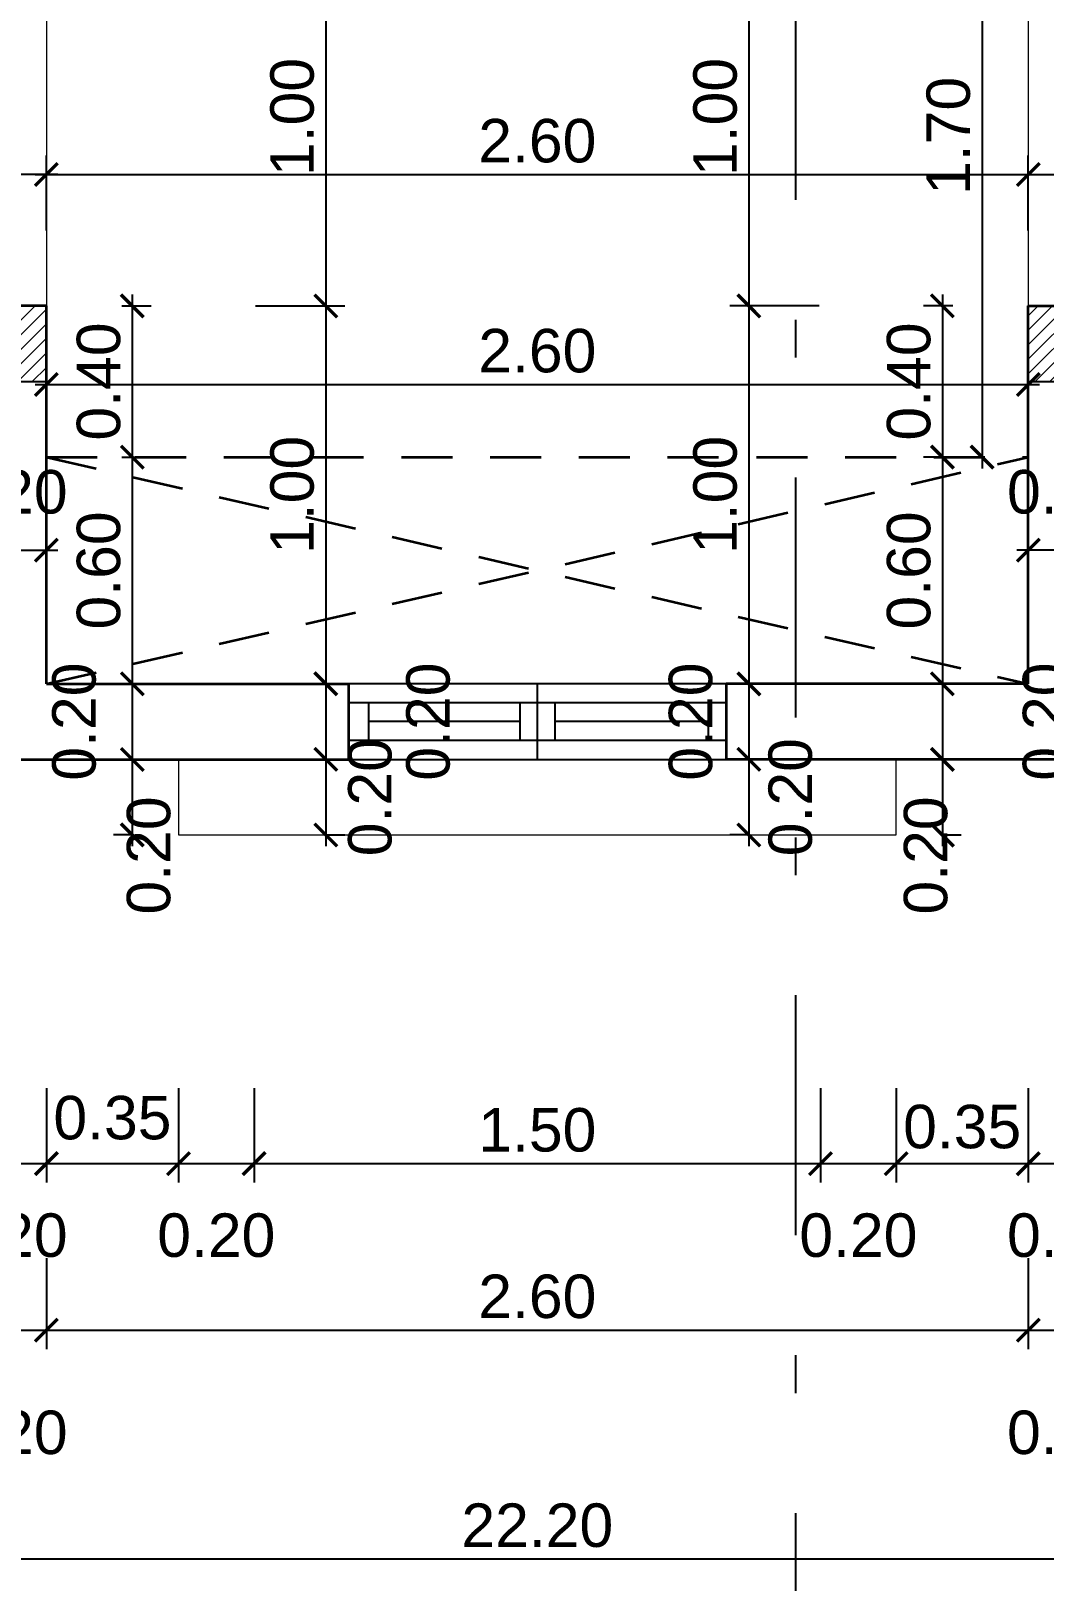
# Model space of a CAD drawing. Header units: feet. Extents: x -417 to 46, y -646 to -218.
# Drawn here: x -70.49 to -67.807, y -498.802 to -494.7 of the extents above; entities that cross this region are included whole.
import ezdxf

# ---------------------------------------------------------------- set-up
doc = ezdxf.new("R2010")
doc.units = ezdxf.units.FT
doc.header["$MEASUREMENT"] = 0
doc.linetypes.add('DASHDOT', pattern=[25.4, 12.7, -6.35, 0, -6.35])
doc.linetypes.add('HIDDEN', pattern=[0.375, 0.25, -0.125])
for name, color, linetype in [('00-PISOS', 30, 'Continuous'), ('columna', 9, 'Continuous'), ('DIM', 10, 'Continuous'), ('GRDUTIY', 5, 'Continuous'), ('MB3', 8, 'Continuous'), ('PERT-VENT', 2, 'Continuous')]:
    doc.layers.add(name, color=color, linetype=linetype)
for name, color, linetype, lineweight in [('A-WALL', 4, 'Continuous', 25), ('DIM-COTAS', 1, 'Continuous', 5), ('P-SANR-FIXT', 2, 'Continuous', 9), ('Piso', 8, 'Continuous', 9)]:
    doc.layers.add(name, color=color, linetype=linetype, lineweight=lineweight)
doc.styles.get("Standard").update_dxf_attribs({"font": 'arial.ttf', "height": 0.115})
doc.dimstyles.new('KEILY', dxfattribs={"dimtxt": 0.115, "dimasz": 0.06, "dimexe": 0.05, "dimexo": 0.2, "dimgap": 0.03, "dimtad": 1, "dimzin": 1, "dimdsep": 46, "dimtxsty": 'Standard', "dimblk": 'ARCHTICK', "dimcen": 2.5, "dimdle": 0.03, "dimclrd": 256, "dimclre": 256, "dimclrt": 7, "dimadec": 0, "dimazin": 0, "dimtfac": 1, "dimtmove": 2, "dimatfit": 3, "dimfxl": 0.2, "dimfxlon": 1, "dimtolj": 1, "dimtzin": 1, "dimarcsym": 0})

# ---------------------------------------------------------------- blocks, each defined once
blk = doc.blocks.new('A$C74E0362C')
at = {"layer": 'PERT-VENT', "extrusion": (-2.36783e-12, 8.94772e-16, -1)}
for p, q in [((1, 0.2), (0, 0.2)), ((0.5, 0.2), (0.5, 0)), ((1, 0.15), (0, 0.15)), ((0.0538, 0.05), (0.0538, 0.15)), ((0.4533, 0.15), (0.4533, 0.05)), ((0.5467, 0.15), (0.5467, 0.05)), ((0.9533, 0.05), (0.9533, 0.15)), ((0.4533, 0.1), (0.0538, 0.1)), ((0.9533, 0.1), (0.5467, 0.1)), ((1, 0.05), (0, 0.05)), ((0, 0), (1, 0))]:
    blk.add_line(p, q, dxfattribs=at)
blk = doc.blocks.new('_ArchTick')
at = {"layer": 'DIM-COTAS', "color": 0, "const_width": 0.15}
blk.add_lwpolyline([(-0.5, -0.5), (0.5, 0.5)], dxfattribs=at)
blk = doc.blocks.new('*D2026')
at = {"layer": 'Defpoints', "color": 0, "transparency": 16777216}
for p in [(-70.6491, -496.6275), (-70.4491, -496.6275), (-70.4491, -497.6972)]:
    blk.add_point(p, dxfattribs=at)
at = {"layer": 'DIM', "lineweight": -2, "transparency": 16777216}
for p, q in [((-70.6491, -497.4972), (-70.6491, -497.7472)), ((-70.4491, -497.4972), (-70.4491, -497.7472)), ((-70.6791, -497.6972), (-70.4191, -497.6972))]:
    blk.add_line(p, q, dxfattribs=at)
at = {"layer": 'DIM', "lineweight": -2, "transparency": 16777216, "xscale": 0.06, "yscale": 0.06, "zscale": 0.06, "rotation": 180}
blk.add_blockref('_ArchTick', (-70.6491, -497.6972), dxfattribs=at)
at = {"layer": 'DIM', "lineweight": -2, "transparency": 16777216, "xscale": 0.06, "yscale": 0.06, "zscale": 0.06}
blk.add_blockref('_ArchTick', (-70.4491, -497.6972), dxfattribs=at)
at = {"layer": 'DIM', "color": 7, "transparency": 16777216, "insert": (-70.5491, -497.8872), "char_height": 0.115, "attachment_point": 5}
blk.add_mtext('\\A1;0.20', dxfattribs=at)
blk = doc.blocks.new('*D2027')
at = {"layer": 'Defpoints', "color": 0, "transparency": 16777216}
for p in [(-70.4491, -496.6275), (-70.0991, -496.8275), (-70.0991, -497.6972)]:
    blk.add_point(p, dxfattribs=at)
at = {"layer": 'DIM', "lineweight": -2, "transparency": 16777216}
for p, q in [((-70.4491, -497.4972), (-70.4491, -497.7472)), ((-70.0991, -497.4972), (-70.0991, -497.7472)), ((-70.4791, -497.6972), (-70.0691, -497.6972))]:
    blk.add_line(p, q, dxfattribs=at)
at = {"layer": 'DIM', "lineweight": -2, "transparency": 16777216, "xscale": 0.06, "yscale": 0.06, "zscale": 0.06, "rotation": 180}
blk.add_blockref('_ArchTick', (-70.4491, -497.6972), dxfattribs=at)
at = {"layer": 'DIM', "lineweight": -2, "transparency": 16777216, "xscale": 0.06, "yscale": 0.06, "zscale": 0.06}
blk.add_blockref('_ArchTick', (-70.0991, -497.6972), dxfattribs=at)
at = {"layer": 'DIM', "color": 7, "transparency": 16777216, "insert": (-70.2741, -497.5762), "char_height": 0.115, "attachment_point": 5}
blk.add_mtext('\\A1;0.35', dxfattribs=at)
blk = doc.blocks.new('*D2028')
at = {"layer": 'Defpoints', "color": 0, "transparency": 16777216}
for p in [(-70.0991, -496.8275), (-69.8991, -496.8275), (-69.8991, -497.6972)]:
    blk.add_point(p, dxfattribs=at)
at = {"layer": 'DIM', "lineweight": -2, "transparency": 16777216}
for p, q in [((-70.0991, -497.4972), (-70.0991, -497.7472)), ((-69.8991, -497.4972), (-69.8991, -497.7472)), ((-70.1291, -497.6972), (-69.8691, -497.6972))]:
    blk.add_line(p, q, dxfattribs=at)
at = {"layer": 'DIM', "lineweight": -2, "transparency": 16777216, "xscale": 0.06, "yscale": 0.06, "zscale": 0.06, "rotation": 180}
blk.add_blockref('_ArchTick', (-70.0991, -497.6972), dxfattribs=at)
at = {"layer": 'DIM', "lineweight": -2, "transparency": 16777216, "xscale": 0.06, "yscale": 0.06, "zscale": 0.06}
blk.add_blockref('_ArchTick', (-69.8991, -497.6972), dxfattribs=at)
at = {"layer": 'DIM', "color": 7, "transparency": 16777216, "insert": (-69.9991, -497.8872), "char_height": 0.115, "attachment_point": 5}
blk.add_mtext('\\A1;0.20', dxfattribs=at)
blk = doc.blocks.new('*D2029')
at = {"layer": 'Defpoints', "color": 0, "transparency": 16777216}
for p in [(-69.8991, -496.8275), (-68.3991, -496.8275), (-68.3991, -497.6972)]:
    blk.add_point(p, dxfattribs=at)
at = {"layer": 'DIM', "lineweight": -2, "transparency": 16777216}
for p, q in [((-69.8991, -497.4972), (-69.8991, -497.7472)), ((-68.3991, -497.4972), (-68.3991, -497.7472)), ((-69.9291, -497.6972), (-68.3691, -497.6972))]:
    blk.add_line(p, q, dxfattribs=at)
at = {"layer": 'DIM', "lineweight": -2, "transparency": 16777216, "xscale": 0.06, "yscale": 0.06, "zscale": 0.06, "rotation": 180}
blk.add_blockref('_ArchTick', (-69.8991, -497.6972), dxfattribs=at)
at = {"layer": 'DIM', "lineweight": -2, "transparency": 16777216, "xscale": 0.06, "yscale": 0.06, "zscale": 0.06}
blk.add_blockref('_ArchTick', (-68.3991, -497.6972), dxfattribs=at)
at = {"layer": 'DIM', "color": 7, "transparency": 16777216, "insert": (-69.1491, -497.6085), "char_height": 0.115, "attachment_point": 5}
blk.add_mtext('\\A1;1.50', dxfattribs=at)
blk = doc.blocks.new('*D2030')
at = {"layer": 'Defpoints', "color": 0, "transparency": 16777216}
for p in [(-68.3991, -496.8275), (-68.1991, -496.8275), (-68.1991, -497.6972)]:
    blk.add_point(p, dxfattribs=at)
at = {"layer": 'DIM', "lineweight": -2, "transparency": 16777216}
for p, q in [((-68.3991, -497.4972), (-68.3991, -497.7472)), ((-68.1991, -497.4972), (-68.1991, -497.7472)), ((-68.4291, -497.6972), (-68.1691, -497.6972))]:
    blk.add_line(p, q, dxfattribs=at)
at = {"layer": 'DIM', "lineweight": -2, "transparency": 16777216, "xscale": 0.06, "yscale": 0.06, "zscale": 0.06, "rotation": 180}
blk.add_blockref('_ArchTick', (-68.3991, -497.6972), dxfattribs=at)
at = {"layer": 'DIM', "lineweight": -2, "transparency": 16777216, "xscale": 0.06, "yscale": 0.06, "zscale": 0.06}
blk.add_blockref('_ArchTick', (-68.1991, -497.6972), dxfattribs=at)
at = {"layer": 'DIM', "color": 7, "transparency": 16777216, "insert": (-68.2991, -497.8872), "char_height": 0.115, "attachment_point": 5}
blk.add_mtext('\\A1;0.20', dxfattribs=at)
blk = doc.blocks.new('*D2031')
at = {"layer": 'Defpoints', "color": 0, "transparency": 16777216}
for p in [(-67.8491, -496.6275), (-68.1991, -496.8275), (-67.8491, -497.6972)]:
    blk.add_point(p, dxfattribs=at)
at = {"layer": 'DIM', "lineweight": -2, "transparency": 16777216}
for p, q in [((-68.1991, -497.4972), (-68.1991, -497.7472)), ((-67.8491, -497.4972), (-67.8491, -497.7472)), ((-68.2291, -497.6972), (-67.8191, -497.6972))]:
    blk.add_line(p, q, dxfattribs=at)
at = {"layer": 'DIM', "lineweight": -2, "transparency": 16777216, "xscale": 0.06, "yscale": 0.06, "zscale": 0.06, "rotation": 180}
blk.add_blockref('_ArchTick', (-68.1991, -497.6972), dxfattribs=at)
at = {"layer": 'DIM', "lineweight": -2, "transparency": 16777216, "xscale": 0.06, "yscale": 0.06, "zscale": 0.06}
blk.add_blockref('_ArchTick', (-67.8491, -497.6972), dxfattribs=at)
at = {"layer": 'DIM', "color": 7, "transparency": 16777216, "insert": (-68.0241, -497.5998), "char_height": 0.115, "attachment_point": 5}
blk.add_mtext('\\A1;0.35', dxfattribs=at)
blk = doc.blocks.new('*D2039')
at = {"layer": 'Defpoints', "color": 0, "transparency": 16777216}
for p in [(-67.8491, -496.6275), (-67.6491, -496.6275), (-67.6491, -497.6972)]:
    blk.add_point(p, dxfattribs=at)
at = {"layer": 'DIM', "lineweight": -2, "transparency": 16777216}
for p, q in [((-67.8491, -497.4972), (-67.8491, -497.7472)), ((-67.6491, -497.4972), (-67.6491, -497.7472)), ((-67.8791, -497.6972), (-67.6191, -497.6972))]:
    blk.add_line(p, q, dxfattribs=at)
at = {"layer": 'DIM', "lineweight": -2, "transparency": 16777216, "xscale": 0.06, "yscale": 0.06, "zscale": 0.06, "rotation": 180}
blk.add_blockref('_ArchTick', (-67.8491, -497.6972), dxfattribs=at)
at = {"layer": 'DIM', "lineweight": -2, "transparency": 16777216, "xscale": 0.06, "yscale": 0.06, "zscale": 0.06}
blk.add_blockref('_ArchTick', (-67.6491, -497.6972), dxfattribs=at)
at = {"layer": 'DIM', "color": 7, "transparency": 16777216, "insert": (-67.7491, -497.8872), "char_height": 0.115, "attachment_point": 5}
blk.add_mtext('\\A1;0.20', dxfattribs=at)
blk = doc.blocks.new('*D1776')
at = {"layer": 'Defpoints', "color": 0, "transparency": 16777216}
for p in [(-70.6491, -497.7472), (-70.4491, -497.7472), (-70.4491, -498.1379)]:
    blk.add_point(p, dxfattribs=at)
at = {"layer": 'DIM', "lineweight": -2, "transparency": 16777216}
for p, q in [((-70.6491, -497.9472), (-70.6491, -498.1879)), ((-70.4491, -497.9472), (-70.4491, -498.1879)), ((-70.6791, -498.1379), (-70.4191, -498.1379))]:
    blk.add_line(p, q, dxfattribs=at)
at = {"layer": 'DIM', "lineweight": -2, "transparency": 16777216, "xscale": 0.06, "yscale": 0.06, "zscale": 0.06, "rotation": 180}
blk.add_blockref('_ArchTick', (-70.6491, -498.1379), dxfattribs=at)
at = {"layer": 'DIM', "lineweight": -2, "transparency": 16777216, "xscale": 0.06, "yscale": 0.06, "zscale": 0.06}
blk.add_blockref('_ArchTick', (-70.4491, -498.1379), dxfattribs=at)
at = {"layer": 'DIM', "color": 7, "transparency": 16777216, "insert": (-70.5491, -498.409), "char_height": 0.115, "attachment_point": 5}
blk.add_mtext('\\A1;0.20', dxfattribs=at)
blk = doc.blocks.new('*D1777')
at = {"layer": 'Defpoints', "color": 0, "transparency": 16777216}
for p in [(-70.4491, -497.7472), (-67.8491, -497.7472), (-67.8491, -498.1379)]:
    blk.add_point(p, dxfattribs=at)
at = {"layer": 'DIM', "lineweight": -2, "transparency": 16777216}
for p, q in [((-70.4491, -497.9472), (-70.4491, -498.1879)), ((-67.8491, -497.9472), (-67.8491, -498.1879)), ((-70.4791, -498.1379), (-67.8191, -498.1379))]:
    blk.add_line(p, q, dxfattribs=at)
at = {"layer": 'DIM', "lineweight": -2, "transparency": 16777216, "xscale": 0.06, "yscale": 0.06, "zscale": 0.06, "rotation": 180}
blk.add_blockref('_ArchTick', (-70.4491, -498.1379), dxfattribs=at)
at = {"layer": 'DIM', "lineweight": -2, "transparency": 16777216, "xscale": 0.06, "yscale": 0.06, "zscale": 0.06}
blk.add_blockref('_ArchTick', (-67.8491, -498.1379), dxfattribs=at)
at = {"layer": 'DIM', "color": 7, "transparency": 16777216, "insert": (-69.1491, -498.0491), "char_height": 0.115, "attachment_point": 5}
blk.add_mtext('\\A1;2.60', dxfattribs=at)
blk = doc.blocks.new('*D1778')
at = {"layer": 'Defpoints', "color": 0, "transparency": 16777216}
for p in [(-67.8491, -497.7472), (-67.6491, -497.7472), (-67.6491, -498.1379)]:
    blk.add_point(p, dxfattribs=at)
at = {"layer": 'DIM', "lineweight": -2, "transparency": 16777216}
for p, q in [((-67.8491, -497.9472), (-67.8491, -498.1879)), ((-67.6491, -497.9472), (-67.6491, -498.1879)), ((-67.8791, -498.1379), (-67.6191, -498.1379))]:
    blk.add_line(p, q, dxfattribs=at)
at = {"layer": 'DIM', "lineweight": -2, "transparency": 16777216, "xscale": 0.06, "yscale": 0.06, "zscale": 0.06, "rotation": 180}
blk.add_blockref('_ArchTick', (-67.8491, -498.1379), dxfattribs=at)
at = {"layer": 'DIM', "lineweight": -2, "transparency": 16777216, "xscale": 0.06, "yscale": 0.06, "zscale": 0.06}
blk.add_blockref('_ArchTick', (-67.6491, -498.1379), dxfattribs=at)
at = {"layer": 'DIM', "color": 7, "transparency": 16777216, "insert": (-67.7491, -498.409), "char_height": 0.115, "attachment_point": 5}
blk.add_mtext('\\A1;0.20', dxfattribs=at)
blk = doc.blocks.new('*D1784')
at = {"layer": 'Defpoints', "color": 0, "transparency": 16777216}
for p in [(-80.2491, -497.7472), (-58.0491, -497.7472), (-80.2491, -498.7434)]:
    blk.add_point(p, dxfattribs=at)
at = {"layer": 'DIM', "lineweight": -2, "transparency": 16777216}
for p, q in [((-80.2491, -498.5434), (-80.2491, -498.7934)), ((-58.0491, -498.5434), (-58.0491, -498.7934)), ((-58.0191, -498.7434), (-80.2791, -498.7434))]:
    blk.add_line(p, q, dxfattribs=at)
at = {"layer": 'DIM', "lineweight": -2, "transparency": 16777216, "xscale": 0.06, "yscale": 0.06, "zscale": 0.06, "rotation": 180}
blk.add_blockref('_ArchTick', (-80.2491, -498.7434), dxfattribs=at)
at = {"layer": 'DIM', "lineweight": -2, "transparency": 16777216, "xscale": 0.06, "yscale": 0.06, "zscale": 0.06}
blk.add_blockref('_ArchTick', (-58.0491, -498.7434), dxfattribs=at)
at = {"layer": 'DIM', "color": 7, "transparency": 16777216, "insert": (-69.1491, -498.6547), "char_height": 0.115, "attachment_point": 5}
blk.add_mtext('\\A1;22.20', dxfattribs=at)
blk = doc.blocks.new('*D1860')
at = {"layer": 'Defpoints', "color": 0, "transparency": 16777216}
for p in [(-70.0951, -494.4275), (-70.0951, -495.4275), (-69.7091, -495.4275)]:
    blk.add_point(p, dxfattribs=at)
at = {"layer": 'DIM', "lineweight": -2, "transparency": 16777216}
for p, q in [((-69.7091, -494.3975), (-69.7091, -495.4575)), ((-69.8951, -494.4275), (-69.6591, -494.4275)), ((-69.8951, -495.4275), (-69.6591, -495.4275))]:
    blk.add_line(p, q, dxfattribs=at)
at = {"layer": 'DIM', "lineweight": -2, "transparency": 16777216, "xscale": 0.06, "yscale": 0.06, "zscale": 0.06}
for p, rotation in [((-69.7091, -494.4275), 90), ((-69.7091, -495.4275), 270)]:
    blk.add_blockref('_ArchTick', p, dxfattribs=dict(at, rotation=rotation))
at = {"layer": 'DIM', "color": 7, "transparency": 16777216, "insert": (-69.7978, -494.9275), "char_height": 0.115, "attachment_point": 5, "rotation": 90}
blk.add_mtext('\\A1;1.00', dxfattribs=at)
blk = doc.blocks.new('*D1861')
at = {"layer": 'Defpoints', "color": 0, "transparency": 16777216}
for p in [(-70.0951, -495.4275), (-69.7451, -496.4275), (-69.7091, -496.4275)]:
    blk.add_point(p, dxfattribs=at)
at = {"layer": 'DIM', "lineweight": -2, "transparency": 16777216}
for p, q in [((-69.8951, -495.4275), (-69.6591, -495.4275)), ((-69.7091, -495.3975), (-69.7091, -496.4575)), ((-69.7091, -496.4275), (-69.6591, -496.4275))]:
    blk.add_line(p, q, dxfattribs=at)
at = {"layer": 'DIM', "lineweight": -2, "transparency": 16777216, "xscale": 0.06, "yscale": 0.06, "zscale": 0.06}
for p, rotation in [((-69.7091, -495.4275), 90), ((-69.7091, -496.4275), 270)]:
    blk.add_blockref('_ArchTick', p, dxfattribs=dict(at, rotation=rotation))
at = {"layer": 'DIM', "color": 7, "transparency": 16777216, "insert": (-69.7978, -495.9275), "char_height": 0.115, "attachment_point": 5, "rotation": 90}
blk.add_mtext('\\A1;1.00', dxfattribs=at)
blk = doc.blocks.new('*D2068')
at = {"layer": 'Defpoints', "color": 0, "transparency": 16777216}
for p in [(-69.7451, -496.4275), (-69.8991, -496.6275), (-69.7091, -496.6275)]:
    blk.add_point(p, dxfattribs=at)
at = {"layer": 'DIM', "lineweight": -2, "transparency": 16777216}
for p, q in [((-69.7091, -496.3975), (-69.7091, -496.6575)), ((-69.7091, -496.4275), (-69.6591, -496.4275)), ((-69.7091, -496.6275), (-69.6591, -496.6275))]:
    blk.add_line(p, q, dxfattribs=at)
at = {"layer": 'DIM', "lineweight": -2, "transparency": 16777216, "xscale": 0.06, "yscale": 0.06, "zscale": 0.06}
for p, rotation in [((-69.7091, -496.4275), 90), ((-69.7091, -496.6275), 270)]:
    blk.add_blockref('_ArchTick', p, dxfattribs=dict(at, rotation=rotation))
at = {"layer": 'DIM', "color": 7, "transparency": 16777216, "insert": (-69.438, -496.5275), "char_height": 0.115, "attachment_point": 5, "rotation": 90}
blk.add_mtext('\\A1;0.20', dxfattribs=at)
blk = doc.blocks.new('*D2069')
at = {"layer": 'Defpoints', "color": 0, "transparency": 16777216}
for p in [(-69.8991, -496.6275), (-69.8991, -496.8275), (-69.7091, -496.8275)]:
    blk.add_point(p, dxfattribs=at)
at = {"layer": 'DIM', "lineweight": -2, "transparency": 16777216}
for p, q in [((-69.7091, -496.5975), (-69.7091, -496.8575)), ((-69.7091, -496.6275), (-69.6591, -496.6275)), ((-69.7091, -496.8275), (-69.6591, -496.8275))]:
    blk.add_line(p, q, dxfattribs=at)
at = {"layer": 'DIM', "lineweight": -2, "transparency": 16777216, "xscale": 0.06, "yscale": 0.06, "zscale": 0.06}
for p, rotation in [((-69.7091, -496.6275), 90), ((-69.7091, -496.8275), 270)]:
    blk.add_blockref('_ArchTick', p, dxfattribs=dict(at, rotation=rotation))
at = {"layer": 'DIM', "color": 7, "transparency": 16777216, "insert": (-69.5919, -496.7275), "char_height": 0.115, "attachment_point": 5, "rotation": 90}
blk.add_mtext('\\A1;0.20', dxfattribs=at)
blk = doc.blocks.new('*D2070')
at = {"layer": 'Defpoints', "color": 0, "transparency": 16777216}
for p in [(-70.4491, -495.4275), (-70.4491, -495.8275), (-70.2215, -495.8275)]:
    blk.add_point(p, dxfattribs=at)
at = {"layer": 'DIM', "lineweight": -2, "transparency": 16777216}
for p, q in [((-70.2491, -495.4275), (-70.1715, -495.4275)), ((-70.2215, -495.3975), (-70.2215, -495.8575)), ((-70.2491, -495.8275), (-70.1715, -495.8275))]:
    blk.add_line(p, q, dxfattribs=at)
at = {"layer": 'DIM', "lineweight": -2, "transparency": 16777216, "xscale": 0.06, "yscale": 0.06, "zscale": 0.06}
for p, rotation in [((-70.2215, -495.4275), 90), ((-70.2215, -495.8275), 270)]:
    blk.add_blockref('_ArchTick', p, dxfattribs=dict(at, rotation=rotation))
at = {"layer": 'DIM', "color": 7, "transparency": 16777216, "insert": (-70.3103, -495.6275), "char_height": 0.115, "attachment_point": 5, "rotation": 90}
blk.add_mtext('\\A1;0.40', dxfattribs=at)
blk = doc.blocks.new('*D2071')
at = {"layer": 'Defpoints', "color": 0, "transparency": 16777216}
for p in [(-70.4491, -495.8275), (-70.2215, -496.4275), (-70.0991, -496.4275)]:
    blk.add_point(p, dxfattribs=at)
at = {"layer": 'DIM', "lineweight": -2, "transparency": 16777216}
for p, q in [((-70.2215, -495.7975), (-70.2215, -496.4575)), ((-70.2491, -495.8275), (-70.1715, -495.8275)), ((-70.2215, -496.4275), (-70.2715, -496.4275))]:
    blk.add_line(p, q, dxfattribs=at)
at = {"layer": 'DIM', "lineweight": -2, "transparency": 16777216, "xscale": 0.06, "yscale": 0.06, "zscale": 0.06}
for p, rotation in [((-70.2215, -495.8275), 90), ((-70.2215, -496.4275), 270)]:
    blk.add_blockref('_ArchTick', p, dxfattribs=dict(at, rotation=rotation))
at = {"layer": 'DIM', "color": 7, "transparency": 16777216, "insert": (-70.3103, -496.1275), "char_height": 0.115, "attachment_point": 5, "rotation": 90}
blk.add_mtext('\\A1;0.60', dxfattribs=at)
blk = doc.blocks.new('*D2072')
at = {"layer": 'Defpoints', "color": 0, "transparency": 16777216}
for p in [(-70.0991, -496.4275), (-70.2215, -496.6275), (-70.0991, -496.6275)]:
    blk.add_point(p, dxfattribs=at)
at = {"layer": 'DIM', "lineweight": -2, "transparency": 16777216}
for p, q in [((-70.2215, -496.3975), (-70.2215, -496.6575)), ((-70.2215, -496.4275), (-70.2715, -496.4275)), ((-70.2215, -496.6275), (-70.2715, -496.6275))]:
    blk.add_line(p, q, dxfattribs=at)
at = {"layer": 'DIM', "lineweight": -2, "transparency": 16777216, "xscale": 0.06, "yscale": 0.06, "zscale": 0.06}
for p, rotation in [((-70.2215, -496.4275), 90), ((-70.2215, -496.6275), 270)]:
    blk.add_blockref('_ArchTick', p, dxfattribs=dict(at, rotation=rotation))
at = {"layer": 'DIM', "color": 7, "transparency": 16777216, "insert": (-70.3753, -496.5275), "char_height": 0.115, "attachment_point": 5, "rotation": 90}
blk.add_mtext('\\A1;0.20', dxfattribs=at)
blk = doc.blocks.new('*D2073')
at = {"layer": 'Defpoints', "color": 0, "transparency": 16777216}
for p in [(-70.0991, -496.6275), (-70.2215, -496.8275), (-70.0991, -496.8275)]:
    blk.add_point(p, dxfattribs=at)
at = {"layer": 'DIM', "lineweight": -2, "transparency": 16777216}
for p, q in [((-70.2215, -496.5975), (-70.2215, -496.8575)), ((-70.2215, -496.6275), (-70.2715, -496.6275)), ((-70.2215, -496.8275), (-70.2715, -496.8275))]:
    blk.add_line(p, q, dxfattribs=at)
at = {"layer": 'DIM', "lineweight": -2, "transparency": 16777216, "xscale": 0.06, "yscale": 0.06, "zscale": 0.06}
for p, rotation in [((-70.2215, -496.6275), 90), ((-70.2215, -496.8275), 270)]:
    blk.add_blockref('_ArchTick', p, dxfattribs=dict(at, rotation=rotation))
at = {"layer": 'DIM', "color": 7, "transparency": 16777216, "insert": (-70.1777, -496.8817), "char_height": 0.115, "attachment_point": 5, "rotation": 90}
blk.add_mtext('\\A1;0.20', dxfattribs=at)
blk = doc.blocks.new('*D1903')
at = {"layer": 'Defpoints', "color": 0, "transparency": 16777216}
for p in [(-68.203, -494.4275), (-68.589, -495.4275), (-68.203, -495.4275)]:
    blk.add_point(p, dxfattribs=at)
at = {"layer": 'DIM', "lineweight": -2, "transparency": 16777216}
for p, q in [((-68.589, -494.3975), (-68.589, -495.4575)), ((-68.403, -494.4275), (-68.639, -494.4275)), ((-68.403, -495.4275), (-68.639, -495.4275))]:
    blk.add_line(p, q, dxfattribs=at)
at = {"layer": 'DIM', "lineweight": -2, "transparency": 16777216, "xscale": 0.06, "yscale": 0.06, "zscale": 0.06}
for p, rotation in [((-68.589, -494.4275), 90), ((-68.589, -495.4275), 270)]:
    blk.add_blockref('_ArchTick', p, dxfattribs=dict(at, rotation=rotation))
at = {"layer": 'DIM', "color": 7, "transparency": 16777216, "insert": (-68.6778, -494.9275), "char_height": 0.115, "attachment_point": 5, "rotation": 90}
blk.add_mtext('\\A1;1.00', dxfattribs=at)
blk = doc.blocks.new('*D1904')
at = {"layer": 'Defpoints', "color": 0, "transparency": 16777216}
for p in [(-68.203, -495.4275), (-68.589, -496.4275), (-68.553, -496.4275)]:
    blk.add_point(p, dxfattribs=at)
at = {"layer": 'DIM', "lineweight": -2, "transparency": 16777216}
for p, q in [((-68.403, -495.4275), (-68.639, -495.4275)), ((-68.589, -495.3975), (-68.589, -496.4575)), ((-68.589, -496.4275), (-68.639, -496.4275))]:
    blk.add_line(p, q, dxfattribs=at)
at = {"layer": 'DIM', "lineweight": -2, "transparency": 16777216, "xscale": 0.06, "yscale": 0.06, "zscale": 0.06}
for p, rotation in [((-68.589, -495.4275), 90), ((-68.589, -496.4275), 270)]:
    blk.add_blockref('_ArchTick', p, dxfattribs=dict(at, rotation=rotation))
at = {"layer": 'DIM', "color": 7, "transparency": 16777216, "insert": (-68.6778, -495.9275), "char_height": 0.115, "attachment_point": 5, "rotation": 90}
blk.add_mtext('\\A1;1.00', dxfattribs=at)
blk = doc.blocks.new('*D1905')
at = {"layer": 'Defpoints', "color": 0, "transparency": 16777216}
for p in [(-68.553, -496.4275), (-68.589, -496.6275), (-68.3991, -496.6275)]:
    blk.add_point(p, dxfattribs=at)
at = {"layer": 'DIM', "lineweight": -2, "transparency": 16777216}
for p, q in [((-68.589, -496.3975), (-68.589, -496.6575)), ((-68.589, -496.4275), (-68.639, -496.4275)), ((-68.589, -496.6275), (-68.639, -496.6275))]:
    blk.add_line(p, q, dxfattribs=at)
at = {"layer": 'DIM', "lineweight": -2, "transparency": 16777216, "xscale": 0.06, "yscale": 0.06, "zscale": 0.06}
for p, rotation in [((-68.589, -496.4275), 90), ((-68.589, -496.6275), 270)]:
    blk.add_blockref('_ArchTick', p, dxfattribs=dict(at, rotation=rotation))
at = {"layer": 'DIM', "color": 7, "transparency": 16777216, "insert": (-68.7428, -496.5275), "char_height": 0.115, "attachment_point": 5, "rotation": 90}
blk.add_mtext('\\A1;0.20', dxfattribs=at)
blk = doc.blocks.new('*D1906')
at = {"layer": 'Defpoints', "color": 0, "transparency": 16777216}
for p in [(-68.3991, -496.6275), (-68.589, -496.8275), (-68.3991, -496.8275)]:
    blk.add_point(p, dxfattribs=at)
at = {"layer": 'DIM', "lineweight": -2, "transparency": 16777216}
for p, q in [((-68.589, -496.5975), (-68.589, -496.8575)), ((-68.589, -496.6275), (-68.639, -496.6275)), ((-68.589, -496.8275), (-68.639, -496.8275))]:
    blk.add_line(p, q, dxfattribs=at)
at = {"layer": 'DIM', "lineweight": -2, "transparency": 16777216, "xscale": 0.06, "yscale": 0.06, "zscale": 0.06}
for p, rotation in [((-68.589, -496.6275), 90), ((-68.589, -496.8275), 270)]:
    blk.add_blockref('_ArchTick', p, dxfattribs=dict(at, rotation=rotation))
at = {"layer": 'DIM', "color": 7, "transparency": 16777216, "insert": (-68.4788, -496.7275), "char_height": 0.115, "attachment_point": 5, "rotation": 90}
blk.add_mtext('\\A1;0.20', dxfattribs=at)
blk = doc.blocks.new('*D1907')
at = {"layer": 'Defpoints', "color": 0, "transparency": 16777216}
for p in [(-67.8491, -495.4275), (-68.0766, -495.8275), (-67.8491, -495.8275)]:
    blk.add_point(p, dxfattribs=at)
at = {"layer": 'DIM', "lineweight": -2, "transparency": 16777216}
for p, q in [((-68.0491, -495.4275), (-68.1266, -495.4275)), ((-68.0766, -495.3975), (-68.0766, -495.8575)), ((-68.0491, -495.8275), (-68.1266, -495.8275))]:
    blk.add_line(p, q, dxfattribs=at)
at = {"layer": 'DIM', "lineweight": -2, "transparency": 16777216, "xscale": 0.06, "yscale": 0.06, "zscale": 0.06}
for p, rotation in [((-68.0766, -495.4275), 90), ((-68.0766, -495.8275), 270)]:
    blk.add_blockref('_ArchTick', p, dxfattribs=dict(at, rotation=rotation))
at = {"layer": 'DIM', "color": 7, "transparency": 16777216, "insert": (-68.1653, -495.6275), "char_height": 0.115, "attachment_point": 5, "rotation": 90}
blk.add_mtext('\\A1;0.40', dxfattribs=at)
blk = doc.blocks.new('*D1908')
at = {"layer": 'Defpoints', "color": 0, "transparency": 16777216}
for p in [(-67.8491, -495.8275), (-68.1991, -496.4275), (-68.0766, -496.4275)]:
    blk.add_point(p, dxfattribs=at)
at = {"layer": 'DIM', "lineweight": -2, "transparency": 16777216}
for p, q in [((-68.0766, -495.7975), (-68.0766, -496.4575)), ((-68.0491, -495.8275), (-68.1266, -495.8275)), ((-68.0766, -496.4275), (-68.0266, -496.4275))]:
    blk.add_line(p, q, dxfattribs=at)
at = {"layer": 'DIM', "lineweight": -2, "transparency": 16777216, "xscale": 0.06, "yscale": 0.06, "zscale": 0.06}
for p, rotation in [((-68.0766, -495.8275), 90), ((-68.0766, -496.4275), 270)]:
    blk.add_blockref('_ArchTick', p, dxfattribs=dict(at, rotation=rotation))
at = {"layer": 'DIM', "color": 7, "transparency": 16777216, "insert": (-68.1653, -496.1275), "char_height": 0.115, "attachment_point": 5, "rotation": 90}
blk.add_mtext('\\A1;0.60', dxfattribs=at)
blk = doc.blocks.new('*D1909')
at = {"layer": 'Defpoints', "color": 0, "transparency": 16777216}
for p in [(-68.1991, -496.4275), (-68.1991, -496.6275), (-68.0766, -496.6275)]:
    blk.add_point(p, dxfattribs=at)
at = {"layer": 'DIM', "lineweight": -2, "transparency": 16777216}
for p, q in [((-68.0766, -496.3975), (-68.0766, -496.6575)), ((-68.0766, -496.4275), (-68.0266, -496.4275)), ((-68.0766, -496.6275), (-68.0266, -496.6275))]:
    blk.add_line(p, q, dxfattribs=at)
at = {"layer": 'DIM', "lineweight": -2, "transparency": 16777216, "xscale": 0.06, "yscale": 0.06, "zscale": 0.06}
for p, rotation in [((-68.0766, -496.4275), 90), ((-68.0766, -496.6275), 270)]:
    blk.add_blockref('_ArchTick', p, dxfattribs=dict(at, rotation=rotation))
at = {"layer": 'DIM', "color": 7, "transparency": 16777216, "insert": (-67.8055, -496.5275), "char_height": 0.115, "attachment_point": 5, "rotation": 90}
blk.add_mtext('\\A1;0.20', dxfattribs=at)
blk = doc.blocks.new('*D1910')
at = {"layer": 'Defpoints', "color": 0, "transparency": 16777216}
for p in [(-68.1991, -496.6275), (-68.1991, -496.8275), (-68.0766, -496.8275)]:
    blk.add_point(p, dxfattribs=at)
at = {"layer": 'DIM', "lineweight": -2, "transparency": 16777216}
for p, q in [((-68.0766, -496.5975), (-68.0766, -496.8575)), ((-68.0766, -496.6275), (-68.0266, -496.6275)), ((-68.0766, -496.8275), (-68.0266, -496.8275))]:
    blk.add_line(p, q, dxfattribs=at)
at = {"layer": 'DIM', "lineweight": -2, "transparency": 16777216, "xscale": 0.06, "yscale": 0.06, "zscale": 0.06}
for p, rotation in [((-68.0766, -496.6275), 90), ((-68.0766, -496.8275), 270)]:
    blk.add_blockref('_ArchTick', p, dxfattribs=dict(at, rotation=rotation))
at = {"layer": 'DIM', "color": 7, "transparency": 16777216, "insert": (-68.1204, -496.8817), "char_height": 0.115, "attachment_point": 5, "rotation": 90}
blk.add_mtext('\\A1;0.20', dxfattribs=at)
blk = doc.blocks.new('*D2104')
at = {"layer": 'Defpoints', "color": 0, "transparency": 16777216}
for p in [(-70.4491, -495.0797), (-71.2491, -495.4275), (-70.4491, -495.4275)]:
    blk.add_point(p, dxfattribs=at)
at = {"layer": 'DIM', "lineweight": -2, "transparency": 16777216}
for p, q in [((-71.2491, -495.2275), (-71.2491, -495.0297)), ((-70.4491, -495.2275), (-70.4491, -495.0297)), ((-71.2791, -495.0797), (-70.8739, -495.0797)), ((-70.4191, -495.0797), (-70.5156, -495.0797))]:
    blk.add_line(p, q, dxfattribs=at)
at = {"layer": 'DIM', "lineweight": -2, "transparency": 16777216, "xscale": 0.06, "yscale": 0.06, "zscale": 0.06, "rotation": 180}
blk.add_blockref('_ArchTick', (-71.2491, -495.0797), dxfattribs=at)
at = {"layer": 'DIM', "lineweight": -2, "transparency": 16777216, "xscale": 0.06, "yscale": 0.06, "zscale": 0.06}
blk.add_blockref('_ArchTick', (-70.4491, -495.0797), dxfattribs=at)
at = {"layer": 'DIM', "color": 7, "transparency": 16777216, "insert": (-70.6947, -495.0797), "char_height": 0.115, "attachment_point": 5}
blk.add_mtext('\\A1;0.80', dxfattribs=at)
blk = doc.blocks.new('*D2105')
at = {"layer": 'Defpoints', "color": 0, "transparency": 16777216}
for p in [(-67.8491, -495.0797), (-70.4491, -495.4275), (-67.8491, -495.4275)]:
    blk.add_point(p, dxfattribs=at)
at = {"layer": 'DIM', "lineweight": -2, "transparency": 16777216}
for p, q in [((-70.4491, -495.2275), (-70.4491, -495.0297)), ((-67.8491, -495.2275), (-67.8491, -495.0297)), ((-70.4791, -495.0797), (-67.8191, -495.0797))]:
    blk.add_line(p, q, dxfattribs=at)
at = {"layer": 'DIM', "lineweight": -2, "transparency": 16777216, "xscale": 0.06, "yscale": 0.06, "zscale": 0.06, "rotation": 180}
blk.add_blockref('_ArchTick', (-70.4491, -495.0797), dxfattribs=at)
at = {"layer": 'DIM', "lineweight": -2, "transparency": 16777216, "xscale": 0.06, "yscale": 0.06, "zscale": 0.06}
blk.add_blockref('_ArchTick', (-67.8491, -495.0797), dxfattribs=at)
at = {"layer": 'DIM', "color": 7, "transparency": 16777216, "insert": (-69.1491, -494.991), "char_height": 0.115, "attachment_point": 5}
blk.add_mtext('\\A1;2.60', dxfattribs=at)
blk = doc.blocks.new('*D2106')
at = {"layer": 'Defpoints', "color": 0, "transparency": 16777216}
for p in [(-67.0491, -495.0797), (-67.8491, -495.4275), (-67.0491, -495.4275)]:
    blk.add_point(p, dxfattribs=at)
at = {"layer": 'DIM', "lineweight": -2, "transparency": 16777216}
for p, q in [((-67.8491, -495.2275), (-67.8491, -495.0297)), ((-67.0491, -495.2275), (-67.0491, -495.0297)), ((-67.8791, -495.0797), (-67.495, -495.0797)), ((-67.0191, -495.0797), (-67.1366, -495.0797))]:
    blk.add_line(p, q, dxfattribs=at)
at = {"layer": 'DIM', "lineweight": -2, "transparency": 16777216, "xscale": 0.06, "yscale": 0.06, "zscale": 0.06, "rotation": 180}
blk.add_blockref('_ArchTick', (-67.8491, -495.0797), dxfattribs=at)
at = {"layer": 'DIM', "lineweight": -2, "transparency": 16777216, "xscale": 0.06, "yscale": 0.06, "zscale": 0.06}
blk.add_blockref('_ArchTick', (-67.0491, -495.0797), dxfattribs=at)
at = {"layer": 'DIM', "color": 7, "transparency": 16777216, "insert": (-67.3158, -495.0797), "char_height": 0.115, "attachment_point": 5}
blk.add_mtext('\\A1;0.80', dxfattribs=at)
blk = doc.blocks.new('*D1991')
at = {"layer": 'Defpoints', "color": 0, "transparency": 16777216}
for p in [(-70.4491, -496.0738), (-70.4491, -496.2411), (-70.6491, -496.2775)]:
    blk.add_point(p, dxfattribs=at)
at = {"layer": 'DIM', "lineweight": -2, "transparency": 16777216}
for p, q in [((-70.6491, -496.0775), (-70.6491, -496.0238)), ((-70.4491, -496.0738), (-70.4491, -496.0238)), ((-70.6791, -496.0738), (-70.4191, -496.0738))]:
    blk.add_line(p, q, dxfattribs=at)
at = {"layer": 'DIM', "lineweight": -2, "transparency": 16777216, "xscale": 0.06, "yscale": 0.06, "zscale": 0.06, "rotation": 180}
blk.add_blockref('_ArchTick', (-70.6491, -496.0738), dxfattribs=at)
at = {"layer": 'DIM', "lineweight": -2, "transparency": 16777216, "xscale": 0.06, "yscale": 0.06, "zscale": 0.06}
blk.add_blockref('_ArchTick', (-70.4491, -496.0738), dxfattribs=at)
at = {"layer": 'DIM', "color": 7, "transparency": 16777216, "insert": (-70.5491, -495.9201), "char_height": 0.115, "attachment_point": 5}
blk.add_mtext('\\A1;0.20', dxfattribs=at)
blk = doc.blocks.new('*D1769')
at = {"layer": 'Defpoints', "color": 0, "transparency": 16777216}
for p in [(-67.8491, -496.0738), (-67.8491, -496.2411), (-67.6491, -496.2775)]:
    blk.add_point(p, dxfattribs=at)
at = {"layer": 'DIM', "lineweight": -2, "transparency": 16777216}
for p, q in [((-67.8491, -496.0738), (-67.8491, -496.0238)), ((-67.6491, -496.0775), (-67.6491, -496.0238)), ((-67.6191, -496.0738), (-67.8791, -496.0738))]:
    blk.add_line(p, q, dxfattribs=at)
at = {"layer": 'DIM', "lineweight": -2, "transparency": 16777216, "xscale": 0.06, "yscale": 0.06, "zscale": 0.06, "rotation": 180}
blk.add_blockref('_ArchTick', (-67.8491, -496.0738), dxfattribs=at)
at = {"layer": 'DIM', "lineweight": -2, "transparency": 16777216, "xscale": 0.06, "yscale": 0.06, "zscale": 0.06}
blk.add_blockref('_ArchTick', (-67.6491, -496.0738), dxfattribs=at)
at = {"layer": 'DIM', "color": 7, "transparency": 16777216, "insert": (-67.7491, -495.9201), "char_height": 0.115, "attachment_point": 5}
blk.add_mtext('\\A1;0.20', dxfattribs=at)
blk = doc.blocks.new('A$C012446DC')
at = {"layer": 'Piso'}
h = blk.add_hatch(dxfattribs=at)
h.set_pattern_fill('ANSI31', color=256, scale=0.008571, angle=180)
h.set_pattern_definition([(225, (206536.064322, 1154820.960068), (0.0192434059784, -0.0192434059784), [])])
h.paths.add_polyline_path([(0, 0), (0.2, 0), (0.2, 0.2), (0, 0.2)])
at = {"layer": 'columna'}
blk.add_lwpolyline([(0.2, 0.2), (0, 0.2), (0, 0), (0.2, 0)], close=True, dxfattribs=at)
blk = doc.blocks.new('A$C791B5281')
for p in [(3.5, 0, 1.2387), (6.3, 0, 1.2387)]:
    blk.add_blockref('A$C012446DC', p)
blk = doc.blocks.new('*D3353')
at = {"layer": '00-PISOS', "lineweight": -2, "transparency": 16777216}
for p, q in [((-70.4491, -495.6353), (-70.4491, -495.5853)), ((-67.8491, -495.6353), (-67.8491, -495.5853)), ((-70.4791, -495.6353), (-67.8191, -495.6353))]:
    blk.add_line(p, q, dxfattribs=at)
at = {"layer": 'Defpoints', "color": 0, "transparency": 16777216}
for p in [(-67.8491, -495.6353), (-70.4491, -495.8275), (-67.8491, -495.8275)]:
    blk.add_point(p, dxfattribs=at)
at = {"layer": '00-PISOS', "lineweight": -2, "transparency": 16777216, "xscale": 0.06, "yscale": 0.06, "zscale": 0.06, "rotation": 180}
blk.add_blockref('_ArchTick', (-70.4491, -495.6353), dxfattribs=at)
at = {"layer": '00-PISOS', "lineweight": -2, "transparency": 16777216, "xscale": 0.06, "yscale": 0.06, "zscale": 0.06}
blk.add_blockref('_ArchTick', (-67.8491, -495.6353), dxfattribs=at)
at = {"layer": '00-PISOS', "color": 7, "transparency": 16777216, "insert": (-69.1491, -495.5466), "char_height": 0.115, "attachment_point": 5}
blk.add_mtext('\\A1;2.60', dxfattribs=at)
blk = doc.blocks.new('*D3354')
at = {"layer": '00-PISOS', "lineweight": -2, "transparency": 16777216}
for p, q in [((-67.9716, -494.0975), (-67.9716, -495.8575)), ((-67.9716, -494.1275), (-68.0216, -494.1275)), ((-67.9716, -495.8275), (-68.0216, -495.8275))]:
    blk.add_line(p, q, dxfattribs=at)
at = {"layer": 'Defpoints', "color": 0, "transparency": 16777216}
for p in [(-67.8491, -494.1275), (-67.9716, -495.8275), (-67.8491, -495.8275)]:
    blk.add_point(p, dxfattribs=at)
at = {"layer": '00-PISOS', "lineweight": -2, "transparency": 16777216, "xscale": 0.06, "yscale": 0.06, "zscale": 0.06}
for p, rotation in [((-67.9716, -494.1275), 90), ((-67.9716, -495.8275), 270)]:
    blk.add_blockref('_ArchTick', p, dxfattribs=dict(at, rotation=rotation))
at = {"layer": '00-PISOS', "color": 7, "transparency": 16777216, "insert": (-68.0604, -494.9775), "char_height": 0.115, "attachment_point": 5, "rotation": 90}
blk.add_mtext('\\A1;1.70', dxfattribs=at)

msp = doc.modelspace()

# ---------------------------------------------------------------- linework, layer by layer
at = {"layer": 'A-WALL', "lineweight": 35, "extrusion": (-2.36783e-12, 8.94772e-16, -1)}
for p, q in [((-70.4491, -495.4275), (-71.2491, -495.4275)), ((-70.4491, -495.4275), (-71.2491, -495.4275)), ((-70.4491, -496.4275), (-70.4491, -495.4275)), ((-70.4491, -496.4275), (-70.4491, -495.4275)), ((-67.8491, -496.4275), (-67.8491, -495.4275)), ((-67.8491, -496.4275), (-67.8491, -495.4275)), ((-70.4491, -496.4275), (-69.6491, -496.4275)), ((-70.4491, -496.4275), (-69.6491, -496.4275)), ((-69.6491, -496.4275), (-69.6491, -496.6275)), ((-69.6491, -496.4275), (-69.6491, -496.6275)), ((-67.8491, -496.4275), (-68.6491, -496.4275)), ((-68.6491, -496.4275), (-68.6491, -496.6275)), ((-67.8491, -496.4275), (-68.6491, -496.4275)), ((-68.6491, -496.4275), (-68.6491, -496.6275)), ((-70.6491, -496.6275), (-69.6491, -496.6275)), ((-70.6491, -496.6275), (-69.6491, -496.6275)), ((-67.6491, -496.6275), (-68.6491, -496.6275)), ((-67.6491, -496.6275), (-68.6491, -496.6275))]:
    msp.add_line(p, q, dxfattribs=at)
at = {"layer": 'A-WALL', "lineweight": 35, "extrusion": (-2.36659e-12, 8.94772e-16, -1)}
msp.add_line((-67.8491, -495.4275), (-67.0491, -495.4275), dxfattribs=at)
msp.add_line((-67.8491, -495.4275), (-67.0491, -495.4275), dxfattribs=at)
at = {"layer": 'GRDUTIY', "color": 8, "linetype": 'DASHDOT', "ltscale": 0.05}
msp.add_line((-68.4643, -499.2567), (-68.4643, -483.0576), dxfattribs=at)
at = {"layer": 'MB3', "linetype": 'HIDDEN', "lineweight": 35, "ltscale": 0.54}
for p, q in [((-70.4491, -495.8275), (-67.8491, -495.8275)), ((-70.4491, -496.4275), (-67.8491, -495.8275)), ((-70.4491, -495.8275), (-67.8491, -496.4275))]:
    msp.add_line(p, q, dxfattribs=at)
at = {"layer": 'P-SANR-FIXT'}
msp.add_lwpolyline([(-70.0991, -496.6275), (-70.0991, -496.8275), (-68.1991, -496.8275), (-68.1991, -496.6275)], dxfattribs=at)
at = {"layer": 'Piso'}
for p, q in [((-70.4491, -494.4275), (-70.4491, -495.4275)), ((-70.4491, -494.4275), (-70.4491, -495.4275)), ((-67.8491, -494.4275), (-67.8491, -495.4275)), ((-67.8491, -494.4275), (-67.8491, -495.4275))]:
    msp.add_line(p, q, dxfattribs=at)

# ---------------------------------------------------------------- block references
for name, p in [('A$C791B5281', (-74.1491, -495.6275, -1.2387)), ('A$C74E0362C', (-69.6491, -496.6275))]:
    msp.add_blockref(name, p)

# ---------------------------------------------------------------- dimensions: what is measured, and where the dimension line sits
at = {"layer": '00-PISOS'}
dim = msp.add_linear_dim(base=(-67.9716, -495.8275), p1=(-67.8491, -494.1275), p2=(-67.8491, -495.8275), angle=90, dimstyle='KEILY', override={"dimfxl": 50}, dxfattribs=at)
dim.commit()
dim.dimension.update_dxf_attribs({"geometry": '*D3354', "text_midpoint": (-68.0604, -494.9775)})
dim = msp.add_linear_dim(base=(-67.8491, -495.6353), p1=(-70.4491, -495.8275), p2=(-67.8491, -495.8275), dimstyle='KEILY', override={"dimfxl": 50}, dxfattribs=at)
dim.commit()
dim.dimension.update_dxf_attribs({"geometry": '*D3353', "text_midpoint": (-69.1491, -495.5466)})
at = {"layer": 'DIM'}
for base, p1, p2, angle, picture, middle in [((-69.7091, -495.4275), (-70.0951, -494.4275), (-70.0951, -495.4275), 90, '*D1860', (-69.7978, -494.9275)), ((-68.589, -495.4275), (-68.203, -494.4275), (-68.203, -495.4275), 90, '*D1903', (-68.6778, -494.9275)), ((-70.2215, -495.8275), (-70.4491, -495.4275), (-70.4491, -495.8275), 90, '*D2070', (-70.3103, -495.6275)), ((-69.7091, -496.4275), (-70.0951, -495.4275), (-69.7451, -496.4275), 90, '*D1861', (-69.7978, -495.9275)), ((-68.589, -496.4275), (-68.203, -495.4275), (-68.553, -496.4275), 90, '*D1904', (-68.6778, -495.9275)), ((-68.0766, -495.8275), (-67.8491, -495.4275), (-67.8491, -495.8275), 90, '*D1907', (-68.1653, -495.6275)), ((-70.2215, -496.4275), (-70.4491, -495.8275), (-70.0991, -496.4275), 90, '*D2071', (-70.3103, -496.1275)), ((-68.0766, -496.4275), (-67.8491, -495.8275), (-68.1991, -496.4275), 90, '*D1908', (-68.1653, -496.1275)), ((-67.8491, -496.0738), (-67.6491, -496.2775), (-67.8491, -496.2411), 180, '*D1769', (-67.7491, -495.9201)), ((-70.2215, -496.6275), (-70.0991, -496.4275), (-70.0991, -496.6275), 90, '*D2072', (-70.3753, -496.5275)), ((-69.7091, -496.6275), (-69.7451, -496.4275), (-69.8991, -496.6275), 90, '*D2068', (-69.438, -496.5275)), ((-68.589, -496.6275), (-68.553, -496.4275), (-68.3991, -496.6275), 90, '*D1905', (-68.7428, -496.5275)), ((-68.0766, -496.6275), (-68.1991, -496.4275), (-68.1991, -496.6275), 90, '*D1909', (-67.8055, -496.5275))]:
    dim = msp.add_linear_dim(base=base, p1=p1, p2=p2, angle=angle, dimstyle='KEILY', dxfattribs=at)
    dim.commit()
    dim.dimension.update_dxf_attribs({"geometry": picture, "text_midpoint": middle})
for base, p1, p2, picture, middle in [((-67.8491, -495.0797), (-70.4491, -495.4275), (-67.8491, -495.4275), '*D2105', (-69.1491, -494.991)), ((-70.4491, -496.0738), (-70.6491, -496.2775), (-70.4491, -496.2411), '*D1991', (-70.5491, -495.9201)), ((-68.3991, -497.6972), (-69.8991, -496.8275), (-68.3991, -496.8275), '*D2029', (-69.1491, -497.6085)), ((-80.2491, -498.7434), (-58.0491, -497.7472), (-80.2491, -497.7472), '*D1784', (-69.1491, -498.6547)), ((-70.4491, -498.1379), (-70.6491, -497.7472), (-70.4491, -497.7472), '*D1776', (-70.5491, -498.409)), ((-67.8491, -498.1379), (-70.4491, -497.7472), (-67.8491, -497.7472), '*D1777', (-69.1491, -498.0491)), ((-67.6491, -498.1379), (-67.8491, -497.7472), (-67.6491, -497.7472), '*D1778', (-67.7491, -498.409))]:
    dim = msp.add_linear_dim(base=base, p1=p1, p2=p2, dimstyle='KEILY', dxfattribs=at)
    dim.commit()
    dim.dimension.update_dxf_attribs({"geometry": picture, "text_midpoint": middle})
for base, p1, p2, picture, middle in [((-70.4491, -495.0797), (-71.2491, -495.4275), (-70.4491, -495.4275), '*D2104', (-70.6947, -495.0797)), ((-67.0491, -495.0797), (-67.8491, -495.4275), (-67.0491, -495.4275), '*D2106', (-67.3158, -495.0797)), ((-70.4491, -497.6972), (-70.6491, -496.6275), (-70.4491, -496.6275), '*D2026', (-70.5491, -497.8872)), ((-70.0991, -497.6972), (-70.4491, -496.6275), (-70.0991, -496.8275), '*D2027', (-70.2741, -497.5762)), ((-67.8491, -497.6972), (-68.1991, -496.8275), (-67.8491, -496.6275), '*D2031', (-68.0241, -497.5998)), ((-67.6491, -497.6972), (-67.8491, -496.6275), (-67.6491, -496.6275), '*D2039', (-67.7491, -497.8872)), ((-69.8991, -497.6972), (-70.0991, -496.8275), (-69.8991, -496.8275), '*D2028', (-69.9991, -497.8872)), ((-68.1991, -497.6972), (-68.3991, -496.8275), (-68.1991, -496.8275), '*D2030', (-68.2991, -497.8872))]:
    dim = msp.add_linear_dim(base=base, p1=p1, p2=p2, dimstyle='KEILY', dxfattribs=at)
    dim.commit()
    dim.dimension.update_dxf_attribs({"geometry": picture, "text_midpoint": middle, "dimtype": 160})
for base, p1, p2, picture, middle in [((-69.7091, -496.8275), (-69.8991, -496.6275), (-69.8991, -496.8275), '*D2069', (-69.5919, -496.7275)), ((-68.589, -496.8275), (-68.3991, -496.6275), (-68.3991, -496.8275), '*D1906', (-68.4788, -496.7275)), ((-70.2215, -496.8275), (-70.0991, -496.6275), (-70.0991, -496.8275), '*D2073', (-70.1777, -496.8817)), ((-68.0766, -496.8275), (-68.1991, -496.6275), (-68.1991, -496.8275), '*D1910', (-68.1204, -496.8817))]:
    dim = msp.add_linear_dim(base=base, p1=p1, p2=p2, angle=90, dimstyle='KEILY', dxfattribs=at)
    dim.commit()
    dim.dimension.update_dxf_attribs({"geometry": picture, "text_midpoint": middle, "dimtype": 160})

doc.saveas('drawing.dxf')
